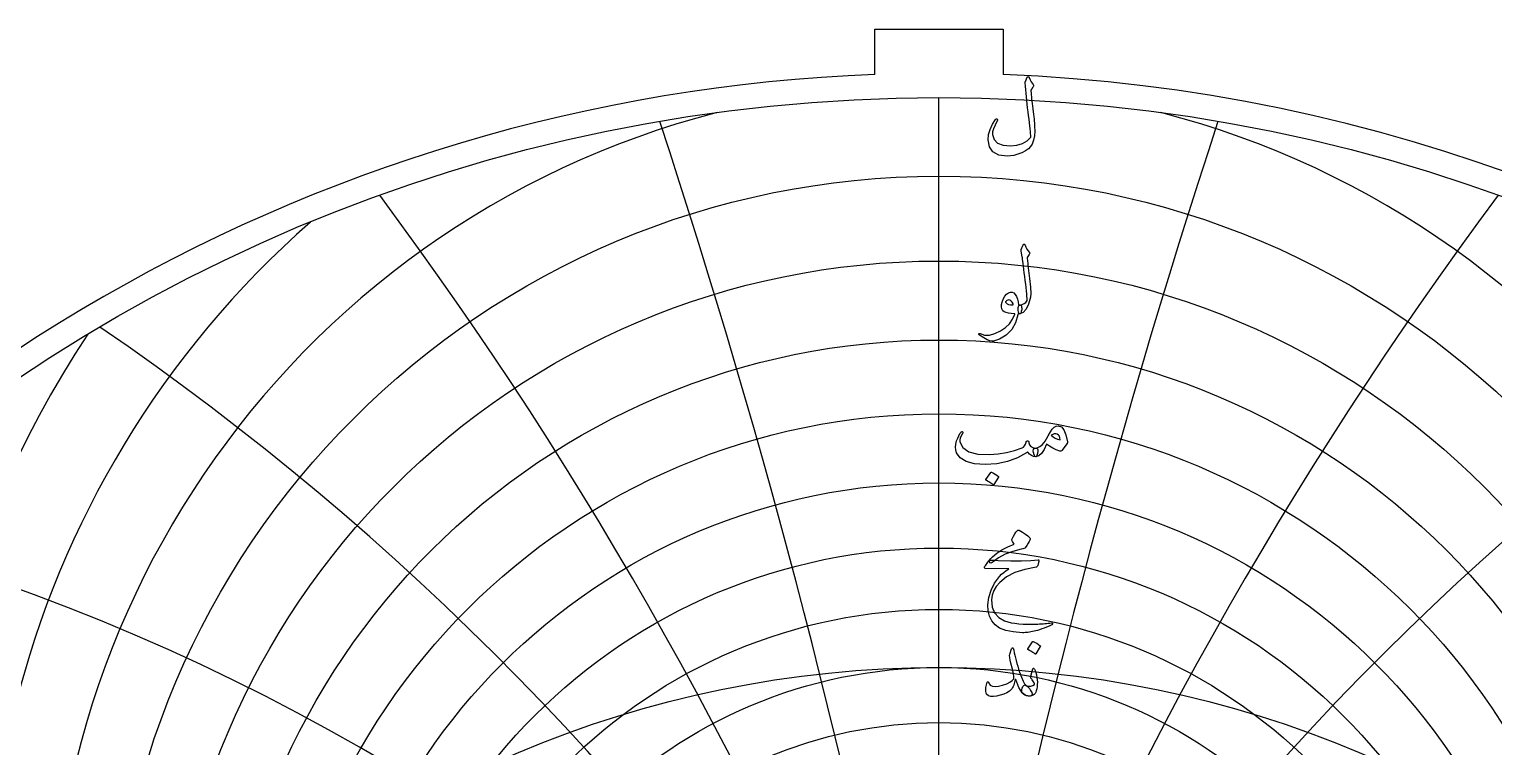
# Model space of a CAD drawing. Header units: millimetres. Extents: x -80 to 80, y -80 to 82.
# Drawn here: x -43.7 to 26.6, y 48 to 82.5 of the extents above; entities that cross this region are included whole.
import ezdxf

# ---------------------------------------------------------------- set-up
doc = ezdxf.new("R2010")
doc.units = ezdxf.units.MM
for name, color, linetype in [('CUT_OUTER', 1, 'Continuous'), ('ENGRAVE', 7, 'Continuous'), ('ENGRAVE_FINE', 8, 'Continuous'), ('TEXT', 5, 'Continuous')]:
    doc.layers.add(name, color=color, linetype=linetype)

msp = doc.modelspace()

# ---------------------------------------------------------------- linework, layer by layer
at = {"layer": 'CUT_OUTER'}
for points in [[(-3.08, 82.482), (3.08, 82.482), (3.08, 80.3107)], [(-3.08, 80.3107), (-3.08, 82.482)]]:
    msp.add_lwpolyline(points, dxfattribs=at)
for centre, radius, start, end in [((-0.0002, -0.0002), 80.3699, 149.413866, 87.803582), ((-0.0008, 0.0008), 80.3689, 92.195702, 149.41427)]:
    msp.add_arc(centre, radius, start, end, dxfattribs=at)
at = {"layer": 'ENGRAVE'}
msp.add_lwpolyline([(0, -79.2), (0, 79.2)], dxfattribs=at)
for centre, radius in [((0, 0), 79.2), ((0, 35.6763), 39.7565), ((0, 30.1475), 27.4305), ((0, 0), 51.8435)]:
    msp.add_circle(centre, radius, dxfattribs=at)
msp.add_arc((0, 45.3644), 56.3841, 168.321204, 11.678796, dxfattribs=at)
at = {"layer": 'ENGRAVE_FINE'}
for centre, radius in [((0, 34.3197), 37.0367), ((0, 33.1031), 34.4607), ((0, 32.0107), 32.0107), ((0, 31.0292), 29.6717), ((0, 29.3559), 25.2757), ((0, 28.6462), 23.1973), ((0, 28.0115), 21.1862)]:
    msp.add_circle(centre, radius, dxfattribs=at)
for centre, radius, start, end in [((0, 37.1915), 42.6405, 104.46207, 75.53793), ((-378.3318, -41.982), 384.1681, 3.549067, 18.208032), ((-378.3318, -41.982), 384.1681, 3.549067, 18.208032), ((378.3318, -41.982), 384.1681, 161.791968, 176.450933), ((378.3318, -41.982), 384.1681, 161.791968, 176.450933), ((-183.2845, -41.982), 195.0473, 7.145895, 36.6736), ((-183.2845, -41.982), 195.0473, 7.145895, 36.6736), ((183.2845, -41.982), 195.0473, 143.3264, 172.854105), ((183.2845, -41.982), 195.0473, 143.3264, 172.854105), ((0, 38.8878), 45.7131, 131.307855, 48.692145), ((0, 40.7922), 49.0034, 146.48771, 33.51229), ((-115.5453, -41.982), 133.4202, 10.840654, 55.662821), ((-115.5453, -41.982), 133.4202, 10.840654, 55.662821), ((115.5453, -41.982), 133.4202, 124.337179, 169.159346), ((115.5453, -41.982), 133.4202, 124.337179, 169.159346), ((0, 42.9376), 52.5462, 158.307565, 21.692435), ((-79.502, -41.982), 103.7825, 14.688568, 75.445741), ((-79.502, -41.982), 103.7825, 14.688568, 75.445741), ((79.502, -41.982), 103.7825, 104.554259, 165.311432), ((79.502, -41.982), 103.7825, 104.554259, 165.311432), ((0, 48.1228), 60.5693, 177.166321, 2.833679)]:
    msp.add_arc(centre, radius, start, end, dxfattribs=at)
at = {"layer": 'TEXT'}
for points in [[(4.2412, 80.1759), (4.2494, 80.1903), (4.26, 80.2005), (4.2729, 80.2067), (4.2881, 80.2087), (4.3033, 80.2061), (4.3162, 80.1982), (4.3267, 80.185), (4.3349, 80.1666), (4.3785, 80.0591), (4.4251, 79.9663), (4.4746, 79.8882), (4.527, 79.8246), (4.5425, 79.8018), (4.5469, 79.7755), (4.5401, 79.7456), (4.5223, 79.7122), (4.5109, 79.6961), (4.5, 79.6806), (4.4898, 79.6657), (4.4801, 79.6513), (4.471, 79.6379), (4.4626, 79.6256), (4.4547, 79.6145), (4.4473, 79.6045), (4.435, 79.5864), (4.4263, 79.5647), (4.421, 79.5395), (4.4192, 79.5108), (4.4248, 79.4299), (4.4321, 79.3416), (4.4412, 79.246), (4.452, 79.1431), (4.4643, 79.0329), (4.4778, 78.9154), (4.4924, 78.7905), (4.5082, 78.6584), (4.5259, 78.5265), (4.5416, 78.4025), (4.5552, 78.2864), (4.5668, 78.1783), (4.5766, 78.0777), (4.5849, 77.9845), (4.5918, 77.8985), (4.5972, 77.8199), (4.6034, 77.5872), (4.5843, 77.3668), (4.5401, 77.1586), (4.4708, 76.9628), (4.4031, 76.8478), (4.2986, 76.7415), (4.1572, 76.644), (3.9789, 76.5553), (3.7857, 76.4818), (3.6042, 76.43), (3.4344, 76.3999), (3.2764, 76.3914), (2.8806, 76.4458), (2.5972, 76.5951), (2.4262, 76.8393), (2.3677, 77.1783), (2.3882, 77.4309), (2.4543, 77.6783), (2.5662, 77.9204), (2.7237, 78.1572), (2.7357, 78.1709), (2.7483, 78.1794), (2.7614, 78.1827), (2.7752, 78.1806), (2.7898, 78.175), (2.801, 78.1677), (2.8086, 78.1586), (2.8127, 78.1478), (2.8156, 78.1317), (2.815, 78.1162), (2.8109, 78.1013), (2.8033, 78.0869), (2.6959, 77.8776), (2.6218, 77.6993), (2.5811, 77.5521), (2.5738, 77.4359), (2.6519, 77.1856), (2.8209, 77.0108), (3.0805, 76.9116), (3.4309, 76.8879), (3.7468, 76.9221), (4.0152, 77.0014), (4.2363, 77.1259), (4.4099, 77.2954), (4.4062, 77.3772), (4.3999, 77.4728), (4.391, 77.5821), (4.3794, 77.7052), (4.3649, 77.8423), (4.3472, 77.9938), (4.3263, 78.1597), (4.3021, 78.3399), (4.2793, 78.5257), (4.2576, 78.7087), (4.2371, 78.8887), (4.2178, 79.0659), (4.2, 79.24), (4.1839, 79.4113), (4.1695, 79.5796), (4.1569, 79.745), (4.1382, 79.9043), (4.1391, 79.9224), (4.1417, 79.9394), (4.1461, 79.9552), (4.1523, 79.9698)], [(3.9579, 71.9135), (3.9895, 71.9899), (4.0141, 72.0505), (4.0316, 72.0953), (4.0422, 72.1243), (4.0504, 72.1427), (4.0609, 72.1559), (4.0738, 72.1638), (4.089, 72.1664), (4.1063, 72.1635), (4.1206, 72.1547), (4.1321, 72.1401), (4.1405, 72.1196), (4.1795, 72.0192), (4.226, 71.9287), (4.2802, 71.8482), (4.3419, 71.7777), (4.3592, 71.7551), (4.3642, 71.7297), (4.3569, 71.7013), (4.3373, 71.6699), (4.2342, 71.5247), (4.2412, 71.4597), (4.2483, 71.3959), (4.2553, 71.3333), (4.2623, 71.2718), (4.2693, 71.2115), (4.2764, 71.1524), (4.2834, 71.0944), (4.2904, 71.0376), (4.3551, 70.5118), (4.3946, 70.1008), (4.409, 69.8046), (4.3982, 69.6231), (4.3097, 69.2937), (4.1944, 69.0505), (4.0521, 68.8933), (3.8829, 68.8221), (3.8782, 68.8221), (3.8736, 68.8221), (3.8689, 68.8221), (3.8642, 68.8221), (3.8364, 68.8485), (3.8185, 68.9088), (3.8106, 69.0031), (3.8127, 69.1313), (3.8171, 69.1787), (3.8302, 69.2132), (3.8522, 69.2349), (3.8829, 69.2437), (4.0018, 69.2674), (4.1007, 69.3104), (4.1798, 69.3728), (4.2389, 69.4545), (4.235, 69.5525), (4.2278, 69.6641), (4.2174, 69.7891), (4.2038, 69.9275), (4.1872, 70.0789), (4.1681, 70.2425), (4.1463, 70.4185), (4.1218, 70.6067), (4.0993, 70.7917), (4.0785, 70.958), (4.0595, 71.1055), (4.0422, 71.2343), (4.0273, 71.3444), (4.0152, 71.4357), (4.0062, 71.5083), (4, 71.5622), (3.9532, 71.8292), (3.9517, 71.8555), (3.952, 71.8784), (3.9541, 71.8977), (3.9579, 71.9135)], [(3.7893, 68.7706), (3.6795, 68.3851), (3.4953, 68.0622), (3.2368, 67.8019), (2.904, 67.6043), (2.8575, 67.5843), (2.8115, 67.5663), (2.7661, 67.5503), (2.7213, 67.5364), (2.6774, 67.5249), (2.6347, 67.5159), (2.5931, 67.5096), (2.5527, 67.506), (2.452, 67.5203), (2.3185, 67.5727), (2.1522, 67.6632), (1.9532, 67.7917), (1.9318, 67.8101), (1.9192, 67.828), (1.9154, 67.8453), (1.9204, 67.8619), (1.9315, 67.8748), (1.9461, 67.8807), (1.9643, 67.8795), (1.986, 67.8713), (2.1929, 67.8043), (2.4251, 67.8046), (2.6824, 67.8722), (2.9649, 68.0071), (3.1956, 68.1638), (3.3864, 68.3479), (3.5375, 68.5596), (3.6487, 68.7987), (3.6479, 68.8072), (3.6452, 68.8139), (3.6408, 68.8189), (3.6347, 68.8221), (3.4734, 68.8315), (3.3361, 68.8502), (3.2228, 68.8783), (3.1335, 68.9158), (3.0644, 68.9738), (3.0211, 69.054), (3.0035, 69.1565), (3.0117, 69.2812), (3.0144, 69.2977), (3.0176, 69.3145), (3.0214, 69.3317), (3.0258, 69.3491), (3.0308, 69.3671), (3.0363, 69.386), (3.0425, 69.4057), (3.0492, 69.4264), (3.1042, 69.5601), (3.171, 69.6711), (3.2494, 69.7592), (3.3396, 69.8245), (3.4318, 69.8602), (3.5164, 69.8596), (3.5934, 69.8227), (3.6628, 69.7495), (3.7234, 69.6477), (3.7693, 69.5294), (3.8007, 69.3947), (3.8174, 69.2437), (3.8266, 69.2438), (3.8355, 69.2443), (3.8441, 69.245), (3.8525, 69.246), (3.8608, 69.2471), (3.8695, 69.2478), (3.8784, 69.2482), (3.8876, 69.2484), (3.9192, 69.2416), (3.9438, 69.2214), (3.9614, 69.1878), (3.9719, 69.1406), (3.9763, 69.0888), (3.9754, 69.0364), (3.9693, 68.9834), (3.9579, 68.9299), (3.9429, 68.8827), (3.9263, 68.8491), (3.9078, 68.8289), (3.8876, 68.8221), (3.7986, 68.8221), (3.798, 68.8137), (3.7963, 68.8022), (3.7934, 68.7879), (3.7893, 68.7706)], [(3.5644, 69.2952), (3.5152, 69.381), (3.4614, 69.4416), (3.4028, 69.477), (3.3396, 69.4872), (3.3018, 69.4773), (3.2682, 69.4615), (3.2386, 69.4398), (3.2131, 69.4123), (3.2049, 69.3977), (3.2038, 69.3819), (3.2096, 69.3649), (3.2225, 69.3467), (3.2708, 69.3043), (3.3408, 69.2753), (3.4324, 69.2598), (3.5457, 69.2577), (3.5574, 69.2601), (3.5644, 69.2671), (3.5668, 69.2788), (3.5644, 69.2952)], [(5.7331, 63.4488), (5.8797, 63.3967), (6.0012, 63.2497), (6.0975, 63.0079), (6.1687, 62.6713), (6.1713, 62.647), (6.1698, 62.6256), (6.1643, 62.6072), (6.1546, 62.5916), (5.897, 62.2685), (5.8791, 62.2488), (5.8584, 62.2368), (5.8346, 62.2324), (5.808, 62.2357), (5.6329, 62.2954), (5.4684, 62.3715), (5.3144, 62.464), (5.171, 62.5729), (5.0554, 62.3045), (4.9286, 62.1127), (4.7907, 61.9977), (4.6417, 61.9593), (4.625, 61.9655), (4.6078, 61.9839), (4.5899, 62.0146), (4.5715, 62.0577), (4.5431, 62.1642), (4.5328, 62.2497), (4.5407, 62.3141), (4.5668, 62.3574), (4.582, 62.3677), (4.5996, 62.375), (4.6195, 62.3794), (4.6417, 62.3809), (4.7483, 62.399), (4.8525, 62.4488), (4.9544, 62.5302), (5.0539, 62.6432), (5.0975, 62.7087), (5.1628, 62.8165), (5.2497, 62.9663), (5.3583, 63.1584), (5.4432, 63.2854), (5.534, 63.3762), (5.6306, 63.4306), (5.7331, 63.4488)], [(1.0679, 63.149), (1.0846, 63.1672), (1.1019, 63.1748), (1.1197, 63.1719), (1.1382, 63.1584), (1.1522, 63.1408), (1.1569, 63.1209), (1.1522, 63.0987), (1.1382, 63.0741), (1.0668, 62.9634), (1.0211, 62.861), (1.0012, 62.7667), (1.007, 62.6806), (1.1537, 62.3978), (1.4391, 62.2005), (1.8633, 62.0887), (2.4262, 62.0624), (2.844, 62.0931), (3.2448, 62.1572), (3.6285, 62.2547), (3.9953, 62.3855), (4.06, 62.4239), (4.1136, 62.4827), (4.1561, 62.5621), (4.1874, 62.6619), (4.1979, 62.6903), (4.2155, 62.7099), (4.2401, 62.7207), (4.2717, 62.7228), (4.2942, 62.7131), (4.3103, 62.6935), (4.32, 62.6639), (4.3232, 62.6244), (4.3452, 62.5267), (4.4064, 62.4535), (4.5068, 62.4049), (4.6464, 62.3809), (4.6968, 62.3697), (4.7307, 62.3411), (4.7483, 62.2948), (4.7494, 62.231), (4.7325, 62.1121), (4.7096, 62.0272), (4.6809, 61.9763), (4.6464, 61.9593), (4.5436, 61.9728), (4.4462, 62.0132), (4.354, 62.0805), (4.267, 62.1748), (4.2597, 62.1786), (4.2471, 62.1759), (4.2292, 62.1669), (4.2061, 62.1514), (3.7693, 61.9055), (3.2928, 61.7298), (2.7764, 61.6244), (2.2202, 61.5893), (1.7061, 61.6244), (1.3068, 61.7298), (1.0223, 61.9055), (0.8525, 62.1514), (0.8138, 62.2887), (0.8009, 62.4289), (0.8138, 62.572), (0.8525, 62.7181), (0.9046, 62.8539), (0.9579, 62.971), (1.0123, 63.0694), (1.0679, 63.149)], [(5.3958, 62.9898), (5.4836, 62.9166), (5.5832, 62.8563), (5.6944, 62.8089), (5.8174, 62.7743), (5.8106, 62.8665), (5.7858, 62.9418), (5.7427, 63), (5.6815, 63.0413), (5.611, 63.0627), (5.5398, 63.0612), (5.4681, 63.0369), (5.3958, 62.9898)], [(2.4871, 61.2052), (2.493, 61.2111), (2.5012, 61.2146), (2.5117, 61.2158), (2.5246, 61.2146), (2.6156, 61.1777), (2.7014, 61.1326), (2.7819, 61.0793), (2.8572, 61.0179), (2.8645, 61.0085), (2.8677, 60.9991), (2.8668, 60.9898), (2.8618, 60.9804), (2.6417, 60.6244), (2.6335, 60.6159), (2.623, 60.6139), (2.6101, 60.6183), (2.5949, 60.6291), (2.5817, 60.6385), (2.5609, 60.6525), (2.5325, 60.6713), (2.4965, 60.6947), (2.4523, 60.7228), (2.3993, 60.7556), (2.3375, 60.793), (2.267, 60.8352), (2.2576, 60.8422), (2.2529, 60.8492), (2.2529, 60.8563), (2.2576, 60.8633)], [(3.9532, 57.5247), (3.5439, 57.4179), (3.1827, 57.28), (2.8695, 57.1111), (2.6042, 56.9111), (2.5635, 56.8804), (2.5258, 56.8631), (2.4909, 56.8593), (2.459, 56.869), (2.4219, 56.9132), (2.4274, 56.9755), (2.4757, 57.056), (2.5668, 57.1547), (2.7819, 57.3332), (3.0293, 57.4943), (3.3089, 57.6377), (3.6206, 57.7636), (3.5316, 57.8947), (3.515, 57.9275), (3.507, 57.9603), (3.5079, 57.9931), (3.5176, 58.0259), (3.5805, 58.1509), (3.6382, 58.2542), (3.6906, 58.3359), (3.7377, 58.3959), (3.7679, 58.4243), (3.7974, 58.4392), (3.8264, 58.4407), (3.8548, 58.4287), (4.0196, 58.3356), (4.1581, 58.2484), (4.2702, 58.167), (4.356, 58.0914), (4.3727, 58.0672), (4.3806, 58.0364), (4.3797, 57.9992), (4.3701, 57.9556), (4.3399, 57.8874), (4.2916, 57.8046), (4.2251, 57.7071), (4.1405, 57.595), (4.1183, 57.5783), (4.0797, 57.561), (4.0246, 57.5431), (3.9532, 57.5247)], [(2.8478, 56.9814), (3.4488, 56.9603), (3.9684, 56.958), (4.4066, 56.9743), (4.7635, 57.0095), (4.7745, 57.0108), (4.784, 57.0101), (4.792, 57.0073), (4.7986, 57.0024), (4.8035, 56.9959), (4.8062, 56.9878), (4.807, 56.9783), (4.8057, 56.9673), (4.7964, 56.9246), (4.7875, 56.8854), (4.7789, 56.8496), (4.7705, 56.8174), (4.7625, 56.7887), (4.7547, 56.7636), (4.7472, 56.7419), (4.7401, 56.7238), (4.7249, 56.6948), (4.7073, 56.6734), (4.6874, 56.6596), (4.6651, 56.6535), (4.1241, 56.5554), (3.6534, 56.4017), (3.2529, 56.1924), (2.9227, 55.9275), (2.7559, 55.7369), (2.6347, 55.5352), (2.5591, 55.3224), (2.5293, 55.0985), (2.558, 54.7469), (2.6721, 54.4603), (2.8718, 54.2387), (3.1569, 54.0821), (3.3048, 54.0346), (3.4672, 53.9954), (3.6443, 53.9644), (3.8361, 53.9415), (4.0422, 53.9266), (4.2623, 53.9193), (4.4965, 53.9196), (4.7448, 53.9275), (4.833, 53.9325), (4.9198, 53.938), (5.0052, 53.9442), (5.089, 53.9509), (5.1708, 53.9582), (5.25, 53.9661), (5.3266, 53.9746), (5.4005, 53.9837), (5.423, 53.9849), (5.4391, 53.979), (5.4488, 53.9661), (5.452, 53.9462), (5.4503, 53.9231), (5.445, 53.9052), (5.4362, 53.8927), (5.4239, 53.8853), (5.2916, 53.8294), (5.1663, 53.7788), (5.048, 53.7334), (4.9368, 53.6933), (4.8329, 53.6582), (4.7366, 53.6277), (4.6479, 53.602), (4.5668, 53.5809), (4.4905, 53.5654), (4.4163, 53.5516), (4.3441, 53.5396), (4.274, 53.5294), (4.2057, 53.5215), (4.1388, 53.5165), (4.0734, 53.5144), (4.0094, 53.5153), (3.5726, 53.5493), (3.2085, 53.623), (2.9169, 53.7366), (2.6979, 53.89), (2.5372, 54.0818), (2.4251, 54.3057), (2.3615, 54.5619), (2.3466, 54.8502), (2.3926, 55.2079), (2.5024, 55.5551), (2.676, 55.8918), (2.9134, 56.2179), (3.0062, 56.3166), (3.1113, 56.4111), (3.2287, 56.5016), (3.3583, 56.5879), (2.2248, 56.5973), (2.1976, 56.609), (2.1862, 56.6301), (2.1906, 56.6605), (2.2108, 56.7003), (2.2488, 56.7583), (2.2834, 56.8104), (2.3144, 56.8567), (2.3419, 56.8971), (2.3659, 56.9313), (2.3864, 56.9591), (2.4034, 56.9805), (2.4169, 56.9954), (2.4473, 56.9981), (2.5293, 56.9966), (2.6628, 56.991), (2.8478, 56.9814)], [(3.5902, 52.6762), (3.6171, 52.5534), (3.6464, 52.4285), (3.678, 52.3016), (3.712, 52.1727), (3.7483, 52.0411), (3.7869, 51.9063), (3.8279, 51.7682), (3.8712, 51.627), (3.9587, 51.3729), (4.0387, 51.182), (4.111, 51.0544), (4.1757, 50.99), (4.2322, 50.9516), (4.2893, 50.8975), (4.3469, 50.8275), (4.4052, 50.7417), (4.4602, 50.6355), (4.4754, 50.5556), (4.4508, 50.502), (4.3864, 50.4748), (4.1783, 50.4958), (3.9942, 50.634), (3.834, 50.8893), (3.6979, 51.2617), (3.695, 51.2678), (3.6909, 51.2722), (3.6856, 51.2748), (3.6792, 51.2757), (3.6745, 51.2748), (3.6698, 51.2722), (3.6651, 51.2678), (3.6604, 51.2617), (3.6473, 51.2013), (3.6312, 51.1375), (3.6121, 51.0702), (3.5902, 50.9994), (3.5662, 50.9323), (3.541, 50.8764), (3.5147, 50.8316), (3.4871, 50.7979), (3.3882, 50.7116), (3.2647, 50.6352), (3.1165, 50.5687), (2.9438, 50.5122), (2.7682, 50.4704), (2.6159, 50.4525), (2.4871, 50.4587), (2.3817, 50.4888), (2.2916, 50.5643), (2.2506, 50.6972), (2.2588, 50.8875), (2.3162, 51.1352), (2.3217, 51.1434), (2.3291, 51.1492), (2.3381, 51.1528), (2.349, 51.1539), (2.3618, 51.1525), (2.3724, 51.1481), (2.3806, 51.1408), (2.3864, 51.1305), (2.4087, 51.0787), (2.4333, 51.0357), (2.4602, 51.0014), (2.4895, 50.9759), (2.5808, 50.942), (2.7049, 50.9338), (2.8618, 50.9513), (3.0515, 50.9947), (3.2538, 51.0597), (3.411, 51.1328), (3.5231, 51.2142), (3.5902, 51.3038), (3.6013, 51.3946), (3.5832, 51.5497), (3.5357, 51.7693), (3.459, 52.0532), (3.4222, 52.2028), (3.4005, 52.3237), (3.3941, 52.4159), (3.4028, 52.4795), (3.4918, 52.7324), (3.5015, 52.759), (3.5117, 52.7781), (3.5226, 52.7895), (3.534, 52.7933), (3.548, 52.786), (3.5621, 52.764), (3.5761, 52.7274), (3.5902, 52.6762)], [(4.4942, 53.079), (4.5, 53.0848), (4.5082, 53.0884), (4.5188, 53.0895), (4.5316, 53.0884), (4.6227, 53.0515), (4.7085, 53.0064), (4.789, 52.9531), (4.8642, 52.8916), (4.8715, 52.8823), (4.8747, 52.8729), (4.8739, 52.8635), (4.8689, 52.8542), (4.6487, 52.4982), (4.6405, 52.4897), (4.63, 52.4877), (4.6171, 52.492), (4.6019, 52.5029), (4.5887, 52.5122), (4.5679, 52.5263), (4.5395, 52.545), (4.5035, 52.5685), (4.4593, 52.5966), (4.4064, 52.6293), (4.3446, 52.6668), (4.274, 52.709), (4.2647, 52.716), (4.26, 52.723), (4.26, 52.73), (4.2647, 52.7371)], [(4.5363, 51.1633), (4.5088, 51.2093), (4.4825, 51.2488), (4.4573, 51.2819), (4.4333, 51.3085), (4.416, 51.3313), (4.4064, 51.3577), (4.4043, 51.3875), (4.4099, 51.4209), (4.5082, 51.7769), (4.522, 51.8079), (4.5398, 51.8167), (4.5618, 51.8032), (4.5879, 51.7675), (4.6271, 51.6917), (4.6605, 51.6001), (4.688, 51.4926), (4.7096, 51.3694), (4.7222, 51.2511), (4.7272, 51.1352), (4.7246, 51.0216), (4.7143, 50.9104), (4.6976, 50.8135), (4.6757, 50.7289), (4.6484, 50.6566), (4.616, 50.5965), (4.5758, 50.552), (4.5211, 50.5169), (4.4517, 50.4912), (4.3677, 50.4748), (4.2816, 50.4715), (4.2014, 50.4853), (4.1271, 50.516), (4.0586, 50.5638), (4.0056, 50.6244), (3.9778, 50.6937), (3.9751, 50.7719), (3.9977, 50.8588), (4.0337, 50.93), (4.0761, 50.9748), (4.125, 50.9932), (4.1804, 50.9853), (4.308, 50.9546), (4.4192, 50.9513), (4.5141, 50.9756), (4.5925, 51.0275), (4.5943, 51.0412), (4.5855, 51.0684), (4.5662, 51.1091), (4.5363, 51.1633)]]:
    msp.add_lwpolyline(points, close=True, dxfattribs=at)

doc.saveas('drawing.dxf')
